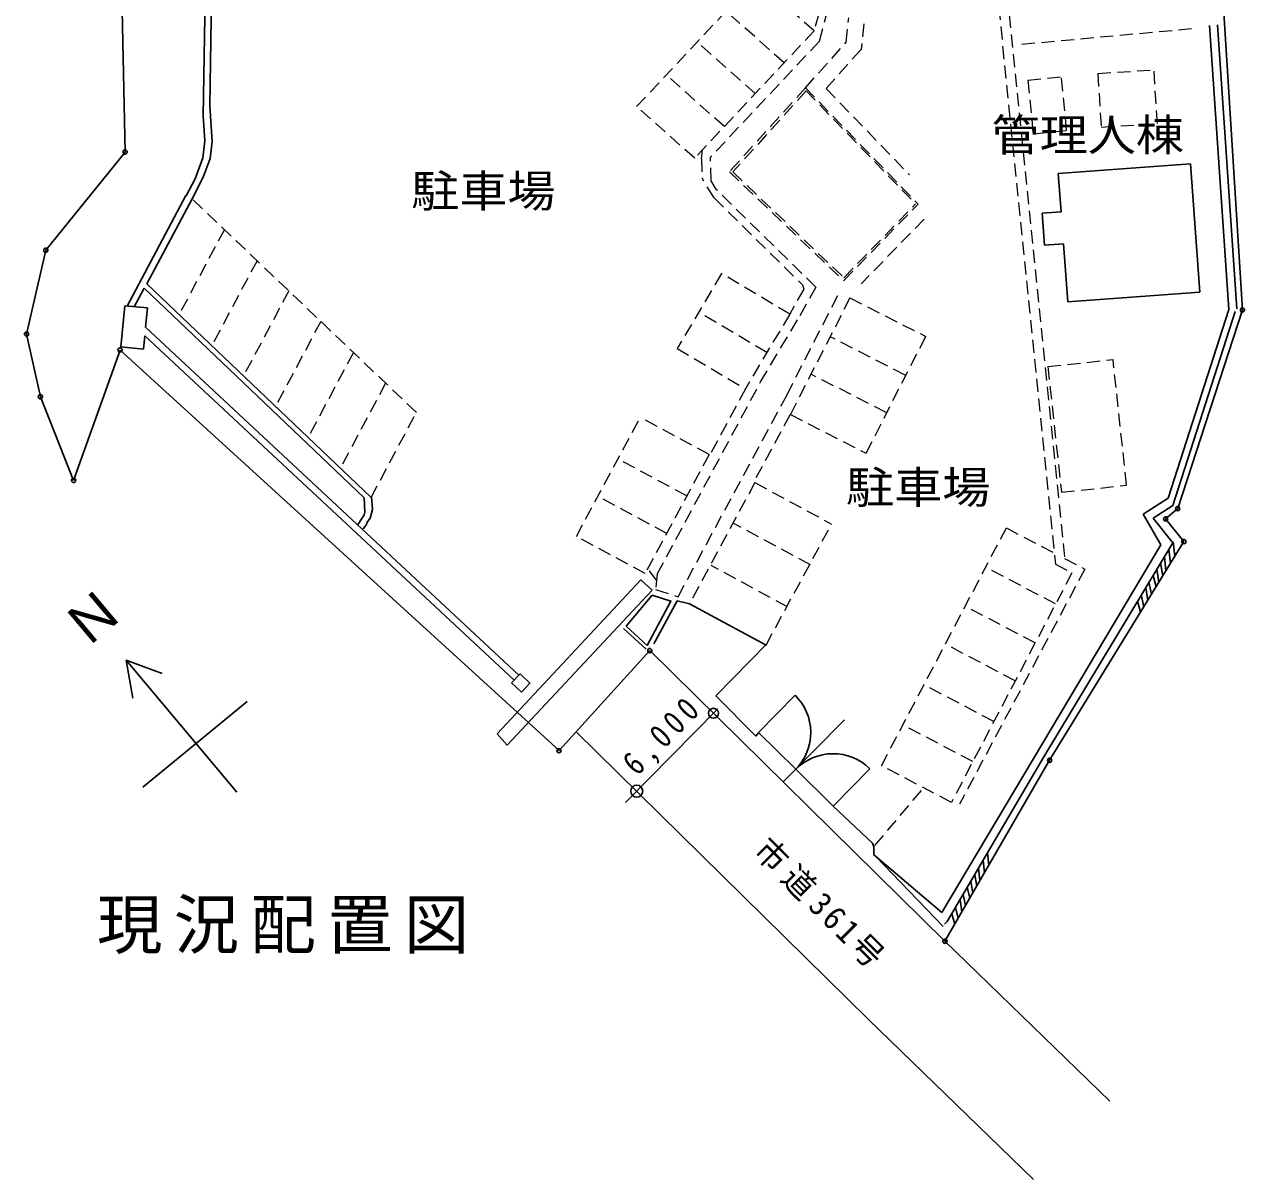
# Model space of a CAD drawing. Units: millimetres, scale not verified. Extents: x -31809 to 45902, y -57727 to 50868.
# Drawn here: x -24428 to 42533, y -57727 to 5660 of the extents above; entities that cross this region are included whole.
import ezdxf
from ezdxf.enums import TextEntityAlignment as Align

# ---------------------------------------------------------------- set-up
doc = ezdxf.new("R2010")
doc.units = ezdxf.units.MM
doc.header["$LTSCALE"] = 600
doc.linetypes.add('DASHED1', pattern=[1.8, 1.2, -0.6])
for name, color, linetype, lineweight in [('0-0', 7, 'Continuous', 25), ('0-1', 4, 'DASHED1', 9), ('0-3', 7, 'Continuous', 25), ('4-9', 7, 'Continuous', 25)]:
    doc.layers.add(name, color=color, linetype=linetype, lineweight=lineweight)
doc.styles.add('ＭＳ ゴシック', font='')
doc.styles.add('ＭＳ 明朝', font='')
doc.styles.get('ＭＳ ゴシック').set_extended_font_data('MS Gothic')
doc.styles.get('ＭＳ 明朝').set_extended_font_data('MS Mincho')

msp = doc.modelspace()

# ---------------------------------------------------------------- linework, layer by layer
at = {"layer": '0-0'}
for p, q in [((-14613.1, 641.4), (-14471.6, 9144.4)), ((-14125.4, 9138.6), (-14257.6, 1196.1)), ((41338, 7249.5), (42416.5, -10008.5)), ((41663.5, -9976.4), (40598.7, 5599.7)), ((42105.7, -9946.2), (41040.8, 5629.9)), ((-14257.6, 1196.1), (-14127.4, -771.9)), ((-14127.4, -771.9), (-14234.3, -1692)), ((-14234.3, -1692), (-14618.2, -2724.5)), ((-14618.2, -2724.5), (-15230.3, -3905.3)), ((-18795.6, -9792.2), (-15564.7, -3727.1)), ((-17713.4, -8566.7), (-15230.3, -3905.3)), ((-24311.8, -11334.3), (-23253.9, -6728.4)), ((-17713.4, -8566.7), (-5399.4, -20294.5)), ((-17863.2, -8818.7), (-18400.8, -9828)), ((-17863.2, -8818.7), (-5785.3, -20321.8)), ((-18923, -9776.8), (-19144.1, -12033.5)), ((-17672, -9899.4), (-18923, -9776.8)), ((-17775.2, -10952.8), (-17672, -9899.4)), ((38342.3, -20340.2), (41663.5, -9976.4)), ((42416.5, -10008.5), (38860.5, -20908.8)), ((38597.9, -20743.3), (42012.6, -10088.3)), ((-23550.2, -14771.7), (-24311.8, -11334.3)), ((-17775.2, -10952.8), (2705.9, -30045.3)), ((-17893.2, -12156.1), (-19144.1, -12033.5)), ((-17822.1, -11431.3), (-17893.2, -12156.1)), ((-17822.1, -11431.3), (2445.4, -30324.8)), ((-19176.3, -12207), (-21728.3, -19365)), ((-21728.3, -19365), (-23550.2, -14771.7)), ((-5742.2, -21104.1), (-5785.3, -20321.8)), ((-5332.8, -20965.4), (-5371.4, -20265.2)), ((38342.3, -20340.2), (36974.4, -21219.6)), ((38597.9, -20743.3), (37524.4, -21433.5)), ((-6083.1, -21705), (-5779, -21248)), ((-5779, -21248), (-5742.2, -21104.1)), ((-5332.8, -20965.4), (-5452, -21430.1)), ((37939.6, -22890.9), (36974.4, -21219.6)), ((-6083.1, -21705), (-6137.5, -21772.6)), ((-5661.5, -21783.1), (-5843.5, -22009.2)), ((-5629.6, -21697), (-5661.5, -21783.1)), ((-5452, -21430.1), (-5629.6, -21697)), ((38588.3, -22779.4), (37524.4, -21433.5)), ((39200.2, -22718.5), (31832.9, -34716.4)), ((38621.9, -22723.5), (38710.4, -23516.1)), ((25915.9, -43061.8), (37939.6, -22890.9)), ((38588.3, -22779.4), (31517.5, -34527.9)), ((38378.4, -23128.1), (38466.1, -23913.9)), ((37921.9, -23886.6), (38049.5, -24592.3)), ((38131.7, -23538), (38218.7, -24316.9)), ((37510.4, -24570.4), (37673.9, -25204.1)), ((37713.1, -24233.5), (37820, -24966.1)), ((2065.5, -33886.5), (10016, -25388.1)), ((37112.2, -25231.9), (37217, -25948.2)), ((37286.5, -24942.3), (37423.3, -25612.2)), ((10024.2, -25654.9), (8596, -27356.3)), ((10118.8, -28335.3), (11390.8, -25968)), ((11390.8, -25968), (12070.2, -26142.3)), ((36655.7, -25990.5), (36821.5, -26592.3)), ((36864.9, -25642.9), (37006.8, -26290.5)), ((12069.6, -26132.7), (16271.1, -28401.8)), ((9741.9, -28416.5), (8596, -27356.3)), ((8457.5, -27482.6), (9696.4, -28628.8)), ((26088, -44644.6), (9892.3, -28700.6)), ((16311.8, -28326.4), (13524.2, -31188)), ((2769.4, -29977.2), (2304.2, -30476.2)), ((2844.4, -30979.8), (2304.2, -30476.2)), ((13524.2, -31188), (15702.9, -33388.6)), ((15851.2, -33197.7), (17867.3, -31149.8)), ((8561.2, -37036.6), (13616.7, -31901.3)), ((17214.3, -35909.3), (20577.3, -32493.2)), ((2065.5, -33886.5), (1507.9, -33264.4)), ((21878.6, -48921), (5856.8, -33148.2)), ((15702.9, -33388.6), (15848.6, -33207.7)), ((17899.1, -35213.7), (15851.2, -33197.7)), ((31832.9, -34716.4), (26088, -44644.6)), ((19946.9, -37229.8), (22118.9, -39260.4)), ((22279.9, -39986.3), (25999.7, -43837.3)), ((22279.9, -39986.3), (25915.9, -43061.8)), ((28423.3, -39805.1), (28498.5, -40478.8)), ((27935.1, -40637.8), (28011.4, -41320.7)), ((28180.7, -40218.8), (28256.5, -40897.1)), ((27517.5, -41349.9), (27613.6, -42008.1)), ((27724.4, -40997), (27837.4, -41621.4)), ((27092.8, -42074.3), (27218.6, -42690.7)), ((27314.6, -41696), (27462.6, -42269.2)), ((26674, -42788.5), (26808.1, -43400.2)), ((26919.8, -42369.4), (27017.6, -43038.2)), ((26466.8, -43141.9), (26625.1, -43716.5)), ((26088, -44644.6), (35129.4, -53421.1)), ((21878.6, -48921), (30950.1, -57726.6))]:
    msp.add_line(p, q, dxfattribs=at)
for points in [[(-23253.9, -6728.4), (-18899.5, -1344.3), (-19243.5, 15071.5)], [(-14613.1, 641.4), (-14522.9, -722.9), (-14630.9, -1652)], [(-14630.9, -1652), (-15061.3, -2809.6), (-15544.7, -3742.3)], [(9892.3, -28700.6), (4911.3, -34190.4), (-19176.3, -12207)], [(38860.5, -20908.8), (38200.9, -21469.9), (39200.2, -22718.5)], [(1507.9, -33264.4), (9408.3, -24819.7), (10016, -25388.1)], [(9741.9, -28416.5), (11050.9, -25980.2), (10024.2, -25654.9)], [(2769.4, -29977.2), (3309.6, -30480.8), (2844.4, -30979.8)], [(31517.5, -34527.9), (26218.2, -43565.9), (26068.1, -43706)], [(17899.1, -35213.7), (19946.9, -37229.8), (21963.1, -35182)], [(22118.9, -39260.4), (22181.7, -39460.1), (22189.5, -39913.5), (22279.9, -39986.3)]]:
    msp.add_lwpolyline(points, dxfattribs=at)
for centre, radius in [((-18899.5, -1344.3), 116.2), ((-23253.9, -6728.4), 116.2), ((42416.5, -10008.5), 116.2), ((-24311.8, -11334.3), 116.2), ((-19176.3, -12207), 116.2), ((-23550.2, -14771.7), 116.2), ((-21728.3, -19365), 116.2), ((38200.9, -21469.9), 116.2), ((38860.5, -20908.8), 116.2), ((39200.2, -22718.5), 116.2), ((9892.3, -28700.6), 116.2), ((13383.8, -32137.9), 273.2), ((4911.3, -34190.4), 116.2), ((31832.9, -34716.4), 116.2), ((9174.2, -36414), 330), ((26088, -44644.6), 116.2)]:
    msp.add_circle(centre, radius, dxfattribs=at)
for centre, start, end in [((15851.2, -33197.7), 315.44856, 45.44862), ((19946.9, -37229.8), 45.44858, 135.44864)]:
    msp.add_arc(centre, 2873.8, start, end, dxfattribs=at)
at = {"layer": '0-1'}
for p, q in [((28637.9, 15850.2), (32653.1, -23645.9)), ((28273.1, 14145.4), (32146.9, -23959.6)), ((18910, 5310.3), (14931.5, 8830.7)), ((9168.8, 1148.7), (15645.2, 8051)), ((19440.7, 7276.1), (18910, 5310.3)), ((19199.1, 4739.2), (19853.9, 7164.5)), ((17265.2, 3557.3), (14076.4, 6379)), ((20670.7, 4683.7), (20815.2, 6020.8)), ((21636.7, 5690.9), (21485.5, 4291.7)), ((39628, 5412.2), (30086.8, 4537.2)), ((15681.7, 1869.6), (12492.9, 4691.3)), ((19199.1, 4739.2), (13223.7, -1629.2)), ((18435.6, 2183.3), (20670.7, 4683.7)), ((21485.5, 4291.7), (19563.3, 2141.2)), ((13985.3, 61.7), (10796.5, 2883.4)), ((30641.5, 2602.6), (32479.8, 2781)), ((32765.5, -161.2), (32479.8, 2781)), ((34475.1, 2965.9), (37558.5, 3165.1)), ((34475.1, 2965.9), (34665.2, 24.5)), ((18435.6, 2183.3), (14260.5, -2427.7)), ((18473.5, 2014.6), (14448.3, -2430.9)), ((18435.6, 2183.3), (24613.8, -4204.1)), ((18473.5, 2014.6), (24477, -4192.1)), ((19563.3, 2141.2), (24142.6, -2593)), ((12731.6, -1708), (12786.4, -1216.1)), ((12731.6, -1708), (12764.7, -2778)), ((13263.9, -2926), (13223.7, -1629.2)), ((14260.5, -2427.7), (20529.7, -8403.1)), ((14448.3, -2430.9), (20541.4, -8238.4)), ((13418.9, -3863.4), (12764.7, -2778)), ((13556.1, -3410.8), (13263.9, -2926)), ((-2916.3, -15633.2), (-15230.3, -3905.3)), ((13418.9, -3863.4), (18269.5, -8624.5)), ((19002.4, -8756.6), (13556.1, -3410.8)), ((20529.7, -8403.1), (24613.8, -4204.1)), ((20541.4, -8238.4), (24477, -4192.1)), ((24949.3, -5018.4), (21493.2, -8571.6)), ((-13455.3, -5595.8), (-15938.4, -10257.2)), ((-11661.9, -7303.9), (-14145, -11965.2)), ((17571.4, -10234.4), (13829.6, -8012.8)), ((18269.5, -8624.5), (18336.8, -8864.9)), ((-9918.5, -8964.2), (-12401.6, -13625.7)), ((17422.1, -14667.3), (20290.6, -9044.8)), ((18336.8, -8864.9), (17571.4, -10234.4)), ((20876.2, -9343.6), (17608.3, -15749)), ((19002.4, -8756.6), (18032.5, -10492.1)), ((20876.2, -9343.6), (25031.3, -11463.4)), ((-8163.8, -10635.4), (-10647, -15296.8)), ((16318.1, -12345.3), (12583.3, -10127.9)), ((17571.4, -10234.4), (15136, -14336.3)), ((15969.9, -13961.1), (18023.3, -10502.7)), ((23907.6, -13580.3), (19787.2, -11478.1)), ((21763.3, -17868.8), (25031.3, -11463.4)), ((-6374.5, -12339.5), (-8857.7, -17000.9)), ((31736.3, -13114.5), (35312.9, -12727.8)), ((31736.3, -13114.5), (32482, -20012.4)), ((36058.7, -19625.6), (35312.9, -12727.8)), ((-4603.6, -14026.2), (-7086.7, -18687.6)), ((10304.6, -24497), (15969.9, -13961.1)), ((22859.1, -15635.4), (18738.8, -13533.3)), ((11440.6, -25742.5), (17422.1, -14667.3)), ((15136, -14336.3), (13187.3, -17960.2)), ((-5399.4, -20294.5), (-2916.3, -15633.2)), ((5860.6, -22432), (9369, -15907.3)), ((13146.9, -17938.7), (9369, -15907.3)), ((17592.2, -15744.7), (15618.1, -19399.9)), ((17608.3, -15749), (21763.3, -17868.8)), ((13146.9, -17938.7), (9638.4, -24463.4)), ((11924.5, -20211.9), (8146.6, -18180.4)), ((15660.3, -19484.3), (12069.6, -26132.7)), ((15660.3, -19484.3), (19861.7, -21753.4)), ((32482, -20012.4), (36058.7, -19625.6)), ((10819.9, -22266.1), (7042.1, -20234.7)), ((11557.3, -20911.9), (11521.5, -20890.6)), ((18701.8, -23996), (14506.7, -21730.4)), ((16271.1, -28401.8), (19861.7, -21753.4)), ((22607.1, -35014.2), (29459.1, -21968.3)), ((29459.1, -21968.3), (32084.6, -23347.3)), ((9638.4, -24463.4), (5860.6, -22432)), ((17455.8, -26303.2), (13260.7, -24037.6)), ((32653.1, -23645.9), (33763.4, -24229.1)), ((9849.6, -24317.7), (10283.1, -24890.3)), ((10304.6, -24497), (10209.2, -25352.5)), ((33763.4, -24229.1), (26885.5, -37134.6)), ((32162.6, -26140.9), (28325.9, -24125.8)), ((10209.2, -25352.5), (11440.6, -25742.5)), ((31039.3, -28279.5), (27202.7, -26264.4)), ((29947.2, -30358.9), (26110.6, -28343.8)), ((28773.7, -32593.2), (24937.1, -30578.1)), ((27619.8, -34790.3), (23783.1, -32775.2)), ((26443.7, -37029.3), (22607.1, -35014.2)), ((24779.5, -36371.3), (22181.7, -39460.1))]:
    msp.add_line(p, q, dxfattribs=at)
for points in [[(18910, 5310.3), (12357.6, -1673.1), (9168.8, 1148.7)], [(34665.2, 24.5), (37748.6, 223.7), (37558.5, 3165.1)], [(30641.5, 2602.6), (30926.7, -339.8), (32765.5, -161.2)], [(13829.6, -8012.8), (11394.2, -12114.6), (15136, -14336.3)], [(32146.9, -23959.6), (33057.1, -24437.7), (26443.7, -37029.3)]]:
    msp.add_lwpolyline(points, dxfattribs=at)
at = {"layer": '0-3'}
for p, q in [((39560.8, -1986.5), (32310, -2522.8)), ((39560.8, -1986.5), (40082, -9034.2)), ((32464.7, -4615.1), (32310, -2522.8)), ((32464.7, -4615.1), (31419.8, -4692.4)), ((31550.5, -6458.9), (31419.8, -4692.4)), ((32595.4, -6381.6), (31550.5, -6458.9)), ((32595.4, -6381.6), (32831.2, -9570.4)), ((40082, -9034.2), (32831.2, -9570.4))]:
    msp.add_line(p, q, dxfattribs=at)
at = {"layer": '4-9'}
for p, q in [((-18843.6, -29232.4), (-18476.9, -31312.1)), ((-18843.6, -29232.4), (-16859.2, -29954.7)), ((-12776.3, -36463.3), (-18843.6, -29232.4)), ((-12199.4, -31487.1), (-17925.7, -36194.2))]:
    msp.add_line(p, q, dxfattribs=at)

# ---------------------------------------------------------------- texts
at = {"layer": '0-0', "style": 'ＭＳ 明朝', "width": 1.1}
for s, p in [('管理人棟', (28644.9, -1812.4)), ('駐車場', (-3199.5, -4891)), ('駐車場', (20659.8, -21150))]:
    msp.add_text(s, height=1760, dxfattribs=at).set_placement(p, align=Align.BOTTOM_LEFT)
at = {"layer": '0-0', "char_height": 1320, "attachment_point": 7, "style": 'ＭＳ 明朝'}
for s, insert, rotation in [('\\T1.38;\\W0.85;6,000', (9439.2, -35862.9), 45.391), ('\\T1.24;\\W0.95;市道361号', (15406.2, -39874.7), 315)]:
    msp.add_mtext(s, dxfattribs=dict(at, insert=insert, rotation=rotation))
at = {"layer": '0-0', "color": 3, "insert": (-20453.6, -45355.8), "char_height": 2639, "attachment_point": 7, "style": 'ＭＳ 明朝'}
msp.add_mtext('\\T1.17;現況配置図\u3000', dxfattribs=at)
at = {"layer": '4-9', "color": 3, "style": 'ＭＳ ゴシック'}
msp.add_text('Ｎ', height=2199, rotation=40, dxfattribs=at).set_placement((-20691.8, -29189.4), align=Align.BOTTOM_LEFT)

doc.saveas('drawing.dxf')
